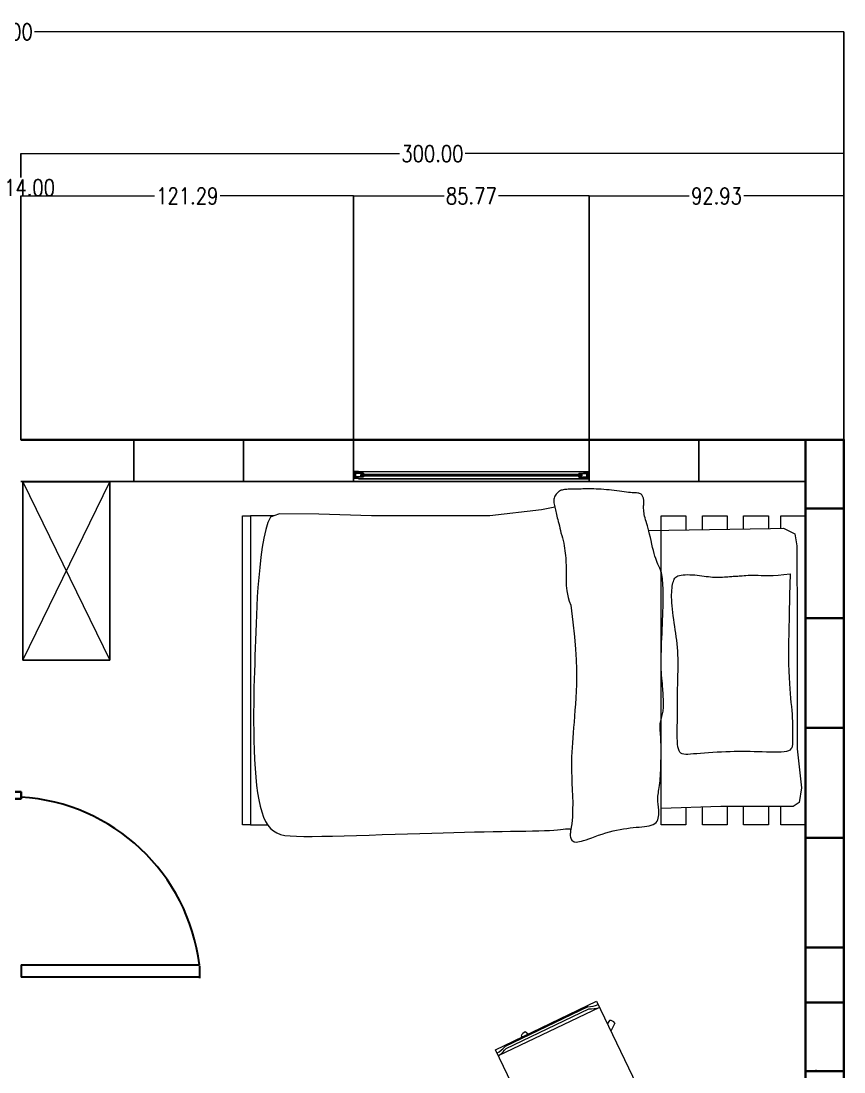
# Model space of a CAD drawing. Header units: millimetres. Extents: x -1436 to 15913, y -5994 to 7579.
# Drawn here: x 3141 to 6140, y 3750 to 7579 of the extents above; entities that cross this region are included whole.
import ezdxf

# ---------------------------------------------------------------- set-up
doc = ezdxf.new("R2010")
doc.units = ezdxf.units.MM
for name, color, linetype, lineweight in [('A-ANNO-DIMS', 3, 'Continuous', 13), ('A-DOOR-FULL', 4, 'Continuous', 30), ('A-FLOR-PATT', 8, 'Continuous', 18), ('A-FURN', 253, 'Continuous', 15), ('A-FURN-', 253, 'Continuous', 15), ('A-GLAZ-FULL', 4, 'Continuous', 25), ('A-WALL-FULL', 7, 'Continuous', 35)]:
    doc.layers.add(name, color=color, linetype=linetype, lineweight=lineweight)
doc.layers.add('IKE120036-t1', color=253, linetype='Continuous')
doc.styles.add('E-ROMANS', font='romans.shx', dxfattribs={"width": 0.8})
doc.dimstyles.new('E-0050_TICK_12', dxfattribs={"dimscale": 0.001, "dimtxt": 60005, "dimasz": 60, "dimexe": 30, "dimexo": 20, "dimgap": 30, "dimtad": 0, "dimlfac": 0.1, "dimzin": 0, "dimdsep": 46, "dimtxsty": 'E-ROMANS', "dimblk": 'OBLIQUE', "dimcen": 30, "dimclrd": 256, "dimclre": 256, "dimclrt": 256, "dimadec": 0, "dimazin": 0, "dimtfac": 1, "dimtmove": 1, "dimatfit": 3, "dimldrblk": 'OPEN90', "dimfxl": 1, "dimtfill": 1, "dimtolj": 1, "dimtzin": 0, "dimlwd": -1, "dimarcsym": 0})

# ---------------------------------------------------------------- blocks, each defined once
blk = doc.blocks.new('A$C7EA53CC2')
for p, q in [((-114.5, 54.1), (-83.4, 53.6)), ((-83.3, 63.9), (-114.3, 64.4))]:
    blk.add_line(p, q)
blk.add_lwpolyline([(-84, -37.6), (-82.5, 175.7), (102.4, 174.7), (101.2, -38.7, -0.231255), (93.9, -53.4, -0.140847), (79.9, -58.9), (-59.9, -58.4, -0.165877), (-76.4, -52.7, -0.224933), (-84, -37.6, -0.224933)], format="xyb")
for points in [[(85.6, 172.8), (-65.7, 173.8)], [(-34.1, 177.8), (-34.1, 177.8), (-33, 175.4)], [(-22.5, 175.4), (-25.1, 181)], [(102.4, 163.2), (-82.6, 164.9)], [(-65.8, 170), (85.5, 169)], [(114.1, 128.9), (102.1, 119.6)], [(102.2, 132.8), (108.1, 136.5)], [(107.1, -19.5), (107.1, -19.5), (101.3, -15.7)], [(101.4, -2.2), (113.9, -11.1)]]:
    blk.add_lwpolyline(points)
for centre, radius, start, end in [((-85, 216.9), 47.2, 272.9497, 294.0654), ((-24.8, 166.2), 14.8, 91.1954, 128.6184), ((-88.7, 215), 50.5, 276.8303, 296.9938), ((110.2, 213.7), 51.1, 241.1485, 261.225), ((102.1, 204.1), 35.4, 242.1906, 270.4971), ((103.7, 127), 10.5, 10.7335, 65.5905), ((-106.5, 59.1), 9.44, 145.8855, 212.1145), ((103.6, -9.7), 10.4, 289.4092, 352.2561)]:
    blk.add_arc(centre, radius, start, end)
blk = doc.blocks.new('族几何图形组合_3698-Ref_ Level')
at = {"layer": 'IKE120036-t1'}
for p, q in [((-400, 140), (-400, -250)), ((-400, 140), (400, 140)), ((400, 140), (400, -250)), ((400, -250), (-400, -250))]:
    blk.add_line(p, q, dxfattribs=at)
blk = doc.blocks.new('A$C08E13F05')
at = {"layer": 'A-FURN', "color": 253}
for p, q in [((-49.82, 50.6), (-49.82, 41.47)), ((71.18, 41.47), (71.18, 48.24))]:
    blk.add_line(p, q, dxfattribs=at)
for points in [[(-44.94, 249.01), (-49.82, 249.01), (-49.82, 258.71), (71.18, 258.71), (71.18, 249.01), (63.93, 249.01)], [(-44.15, 197.3), (-44.82, 245.04), (-44.97, 250.14), (-42.83, 254.49), (-38.11, 255.37), (-6.25, 255.48), (41.34, 255.48), (56.68, 257.09), (62.32, 256.29), (63.93, 253.87), (63.93, 249.01), (63.93, 225.59), (64.68, 202.17)], [(-27.13, 252.76), (-18.63, 252.51), (-10.99, 252.32), (-4.68, 252.18), (0.48, 252.11), (4.69, 252.09), (8.14, 252.11), (11.01, 252.17), (13.49, 252.27), (15.75, 252.4), (17.83, 252.54), (19.75, 252.7), (21.55, 252.86), (23.23, 253.03), (24.83, 253.18), (26.36, 253.32), (27.84, 253.44), (29.3, 253.52), (30.73, 253.58), (32.12, 253.62), (33.44, 253.64), (34.71, 253.64), (35.89, 253.64), (36.99, 253.63), (37.99, 253.61), (38.88, 253.6), (39.67, 253.56), (40.35, 253.47), (40.94, 253.3), (41.43, 253.03), (41.83, 252.62), (42.15, 252.05), (42.39, 251.3), (42.56, 250.34), (42.66, 249.19), (42.71, 247.9), (42.71, 246.48), (42.69, 244.97), (42.64, 243.39), (42.58, 241.79), (42.53, 240.19), (42.48, 238.61), (42.45, 237.05), (42.44, 235.5), (42.43, 233.96), (42.44, 232.4), (42.47, 230.82), (42.51, 229.22), (42.57, 227.57), (42.65, 225.88), (42.74, 224.17), (42.84, 222.46), (42.94, 220.78), (43.06, 219.16), (43.17, 217.61), (43.28, 216.17), (43.38, 214.86), (43.47, 213.71), (43.54, 212.7), (43.55, 211.83), (43.49, 211.09), (43.35, 210.47), (43.08, 209.96), (42.69, 209.54), (42.14, 209.21), (41.42, 208.96), (40.54, 208.77), (39.51, 208.64), (38.33, 208.56), (37.03, 208.52), (35.61, 208.51), (34.09, 208.51), (32.47, 208.52), (30.76, 208.53), (28.99, 208.53), (27.17, 208.54), (25.31, 208.55), (23.44, 208.57), (21.55, 208.59), (19.68, 208.62), (17.83, 208.65), (16.02, 208.7), (14.25, 208.74), (12.53, 208.79), (10.85, 208.83), (9.21, 208.86), (7.61, 208.86), (6.06, 208.84), (4.55, 208.79), (3.08, 208.7), (1.65, 208.59), (0.24, 208.44), (-1.13, 208.27), (-2.5, 208.09), (-3.85, 207.9), (-5.2, 207.69), (-6.56, 207.49), (-7.92, 207.29), (-9.28, 207.1), (-10.64, 206.92), (-11.97, 206.76), (-13.28, 206.61), (-14.54, 206.49), (-15.75, 206.4), (-16.9, 206.33), (-17.97, 206.3), (-18.97, 206.3), (-19.91, 206.33), (-20.77, 206.39), (-21.57, 206.47), (-22.31, 206.57), (-22.98, 206.69), (-23.59, 206.82), (-24.14, 206.97), (-24.64, 207.14), (-25.07, 207.35), (-25.46, 207.61), (-25.79, 207.93), (-26.07, 208.31), (-26.31, 208.79), (-26.49, 209.35), (-26.63, 210.02), (-26.72, 210.78), (-26.78, 211.62), (-26.8, 212.51), (-26.79, 213.44), (-26.75, 214.39), (-26.68, 215.35), (-26.59, 216.3), (-26.49, 217.23), (-26.37, 218.13), (-26.25, 219.01), (-26.13, 219.87), (-26.02, 220.72), (-25.92, 221.55), (-25.84, 222.36), (-25.78, 223.17), (-25.76, 223.97), (-25.76, 224.76), (-25.79, 225.53), (-25.83, 226.27), (-25.89, 226.99), (-25.94, 227.66), (-26, 228.3), (-26.05, 228.89), (-26.09, 229.42), (-26.13, 229.91), (-26.15, 230.38), (-26.18, 230.83), (-26.2, 231.28), (-26.22, 231.74), (-26.25, 232.23), (-26.29, 232.76), (-26.34, 233.33), (-26.39, 233.97), (-26.44, 234.66), (-26.49, 235.4), (-26.54, 236.22), (-26.57, 237.1), (-26.58, 238.05), (-26.57, 239.07), (-26.54, 240.17), (-26.5, 241.38), (-26.47, 242.74), (-26.47, 244.26), (-26.52, 245.99), (-26.63, 247.97), (-26.83, 250.21), (-27.13, 252.76)], [(-44.67, 234.48), (-49.82, 234.48), (-49.82, 244.18), (-44.8, 244.18)], [(63.93, 244.18), (71.18, 244.18), (71.18, 234.48), (63.93, 234.48)], [(-44.45, 218.34), (-49.82, 218.34), (-49.82, 228.04), (-44.58, 228.04)], [(63.93, 228.04), (71.18, 228.04), (71.18, 218.34), (64.16, 218.34)], [(64.37, 211.87), (71.18, 211.87), (71.18, 202.17), (-49.82, 202.17), (-49.82, 211.87), (-44.36, 211.87)], [(-49.82, 50.6), (-49.29, 49.26), (-47.17, 48.26), (-44.42, 47.39), (-41.15, 46.64), (-37.51, 46.01), (-33.62, 45.47), (-29.62, 45.01), (-25.64, 44.64), (-21.78, 44.33), (-18.07, 44.08), (-14.49, 43.87), (-11.02, 43.71), (-7.65, 43.57), (-4.38, 43.46), (-1.18, 43.36), (1.95, 43.26), (5.03, 43.16), (8.08, 43.05), (11.13, 42.95), (14.2, 42.85), (17.31, 42.77), (20.51, 42.7), (23.8, 42.65), (27.21, 42.62), (30.76, 42.63), (34.41, 42.66), (38.12, 42.73), (41.82, 42.85), (45.48, 43.01), (49.04, 43.22), (52.45, 43.49), (55.66, 43.82), (58.64, 44.21), (61.37, 44.67), (63.85, 45.21), (66.08, 45.83), (68.07, 46.54), (69.81, 47.34), (71.29, 48.24), (72.52, 49.25), (73.51, 50.37), (74.27, 51.66), (74.84, 53.15), (75.23, 54.91), (75.48, 56.98), (75.61, 59.41), (75.66, 62.25), (75.64, 65.55), (75.59, 69.34), (75.5, 73.56), (75.39, 78.11), (75.26, 82.92), (75.12, 87.89), (74.96, 92.94), (74.81, 97.99), (74.66, 102.94), (74.51, 107.73), (74.37, 112.35), (74.24, 116.79), (74.12, 121.06), (74.01, 125.16), (73.91, 129.09), (73.83, 132.86), (73.75, 136.47), (73.7, 139.91), (73.65, 143.18), (73.61, 146.26), (73.56, 149.15), (73.52, 151.82), (73.46, 154.27), (73.39, 156.48), (73.3, 158.44), (73.19, 160.14), (73.06, 161.6), (72.94, 162.83), (72.82, 163.85), (72.72, 164.69), (72.65, 165.35), (72.63, 165.86), (72.65, 166.23), (72.73, 166.49), (72.88, 166.65), (73.07, 166.74), (73.31, 166.76), (73.59, 166.74), (73.92, 166.69), (74.27, 166.64), (74.65, 166.6), (75.06, 166.59), (75.48, 166.62), (75.89, 166.68), (76.3, 166.79), (76.68, 166.94), (77.02, 167.13), (77.32, 167.38), (77.55, 167.68), (77.72, 168.03), (77.81, 168.46), (77.84, 168.95), (77.79, 169.52), (77.68, 170.19), (77.5, 170.95), (77.25, 171.81), (76.94, 172.78), (76.57, 173.87), (76.15, 175.07), (75.69, 176.34), (75.22, 177.69), (74.75, 179.08), (74.29, 180.49), (73.86, 181.92), (73.48, 183.35), (73.16, 184.75), (72.89, 186.12), (72.67, 187.46), (72.49, 188.77), (72.33, 190.03), (72.21, 191.26), (72.09, 192.44), (71.99, 193.58), (71.89, 194.66), (71.77, 195.69), (71.64, 196.65), (71.47, 197.54), (71.25, 198.34), (70.98, 199.05), (70.65, 199.67), (70.24, 200.18), (69.74, 200.58), (69.17, 200.88), (68.54, 201.09), (67.88, 201.22), (67.19, 201.3), (66.49, 201.32), (65.79, 201.3), (65.12, 201.26), (64.48, 201.2), (63.88, 201.14), (63.3, 201.08), (62.73, 201.02), (62.18, 200.96), (61.62, 200.93), (61.07, 200.91), (60.5, 200.92), (59.91, 200.96), (59.3, 201.03), (58.65, 201.12), (57.98, 201.22), (57.26, 201.33), (56.51, 201.44), (55.71, 201.56), (54.85, 201.66), (53.94, 201.76), (52.97, 201.84), (51.96, 201.91), (50.89, 201.97), (49.78, 202.02), (48.62, 202.07), (47.42, 202.1), (46.19, 202.13), (44.92, 202.15), (43.63, 202.16), (42.34, 202.17), (41.08, 202.16), (39.85, 202.15), (38.69, 202.13), (37.6, 202.09), (36.61, 202.05), (35.73, 201.99), (34.96, 201.93), (34.27, 201.87), (33.64, 201.82), (33.07, 201.78), (32.53, 201.77), (32.01, 201.77), (31.49, 201.82), (30.96, 201.9), (30.42, 202.01), (29.87, 202.14), (29.32, 202.29), (28.77, 202.44), (28.22, 202.6), (27.68, 202.74), (27.16, 202.86), (26.65, 202.96), (26.14, 203.03), (25.63, 203.08), (25.11, 203.11), (24.56, 203.12), (23.97, 203.12), (23.34, 203.11), (22.64, 203.09), (21.89, 203.06), (21.08, 203.02), (20.25, 202.98), (19.4, 202.94), (18.56, 202.89), (17.74, 202.84), (16.96, 202.78), (16.25, 202.73), (15.61, 202.66), (15.03, 202.6), (14.47, 202.54), (13.93, 202.48), (13.37, 202.43), (12.76, 202.38), (12.1, 202.33), (11.34, 202.29), (10.47, 202.26), (9.49, 202.24), (8.41, 202.23), (7.21, 202.23), (5.92, 202.24), (4.53, 202.26), (3.04, 202.29), (1.45, 202.33), (-0.22, 202.39), (-1.95, 202.46), (-3.73, 202.53), (-5.54, 202.6), (-7.33, 202.68), (-9.11, 202.75), (-10.83, 202.82), (-12.48, 202.88), (-14.03, 202.92), (-15.5, 202.96), (-16.88, 202.98), (-18.17, 202.99), (-19.39, 202.99), (-20.53, 202.97), (-21.6, 202.94), (-22.62, 202.89), (-23.57, 202.83), (-24.46, 202.76), (-25.3, 202.67), (-26.08, 202.56), (-26.82, 202.43), (-27.51, 202.28), (-28.15, 202.11), (-28.75, 201.92), (-29.3, 201.7), (-29.85, 201.47), (-30.39, 201.21), (-30.97, 200.94), (-31.59, 200.66), (-32.29, 200.37), (-33.09, 200.07), (-34.01, 199.77), (-35.07, 199.46), (-36.24, 199.16), (-37.49, 198.86), (-38.79, 198.56), (-40.11, 198.26), (-41.41, 197.97), (-42.66, 197.67), (-43.83, 197.39), (-44.9, 197.1), (-45.87, 196.83), (-46.75, 196.56), (-47.56, 196.32), (-48.31, 196.09), (-49.01, 195.89), (-49.67, 195.72), (-50.31, 195.58), (-50.93, 195.48), (-51.54, 195.4), (-52.12, 195.36), (-52.68, 195.34), (-53.2, 195.33), (-53.68, 195.34), (-54.13, 195.35), (-54.52, 195.37), (-54.86, 195.39), (-55.15, 195.4), (-55.41, 195.4), (-55.64, 195.4), (-55.86, 195.39), (-56.07, 195.37), (-56.29, 195.34), (-56.52, 195.29), (-56.77, 195.23), (-57.03, 195.15), (-57.3, 195.05), (-57.57, 194.92), (-57.82, 194.77), (-58.06, 194.58), (-58.27, 194.35), (-58.44, 194.09), (-58.57, 193.78), (-58.66, 193.43), (-58.73, 193.03), (-58.77, 192.57), (-58.81, 192.06), (-58.84, 191.49), (-58.88, 190.86), (-58.94, 190.17), (-59.02, 189.41), (-59.11, 188.59), (-59.22, 187.71), (-59.35, 186.79), (-59.47, 185.84), (-59.6, 184.85), (-59.73, 183.84), (-59.85, 182.81), (-59.96, 181.78), (-60.05, 180.75), (-60.14, 179.73), (-60.21, 178.72), (-60.27, 177.75), (-60.32, 176.8), (-60.35, 175.9), (-60.38, 175.05), (-60.39, 174.26), (-60.39, 173.52), (-60.38, 172.82), (-60.37, 172.15), (-60.35, 171.5), (-60.33, 170.87), (-60.31, 170.25), (-60.29, 169.62), (-60.28, 168.98), (-60.27, 168.33), (-60.25, 167.68), (-60.24, 167.05), (-60.22, 166.43), (-60.2, 165.84), (-60.17, 165.28), (-60.12, 164.76), (-60.07, 164.29), (-60, 163.86), (-59.92, 163.46), (-59.81, 163.1), (-59.68, 162.76), (-59.53, 162.45), (-59.34, 162.15), (-59.13, 161.86), (-58.89, 161.57), (-58.61, 161.3), (-58.3, 161.04), (-57.96, 160.81), (-57.59, 160.6), (-57.2, 160.43), (-56.78, 160.3), (-56.34, 160.21), (-55.88, 160.17), (-55.39, 160.18), (-54.89, 160.22), (-54.37, 160.3), (-53.83, 160.4), (-53.28, 160.52), (-52.72, 160.65), (-52.14, 160.79), (-51.56, 160.93), (-50.97, 161.07), (-50.35, 161.21), (-49.71, 161.37), (-49.04, 161.53), (-48.33, 161.7), (-47.58, 161.9), (-46.78, 162.11), (-45.93, 162.34), (-45.04, 162.58), (-44.11, 162.84), (-43.15, 162.97), (-42.17, 163.35), (-41.17, 163.59), (-40.16, 163.83), (-39.15, 164.04), (-38.15, 164.22), (-37.16, 164.38), (-36.18, 164.52), (-35.21, 164.64), (-34.25, 164.73), (-33.31, 164.81), (-32.38, 164.87), (-31.48, 164.92), (-30.59, 164.95), (-29.72, 164.97), (-28.86, 164.99), (-28, 165), (-27.14, 165), (-26.27, 165), (-25.39, 165), (-24.49, 165), (-23.56, 165.01), (-22.59, 165.04), (-21.55, 165.12), (-20.44, 165.25), (-19.22, 165.47), (-17.89, 165.79), (-16.43, 166.22), (-14.8, 166.79)], [(-14.8, 166.79), (-8.17, 167.63), (-2.48, 168.24), (2.39, 168.66), (6.57, 168.92), (10.17, 169.04), (13.33, 169.06), (16.18, 168.99), (18.83, 168.88), (21.39, 168.75), (23.87, 168.6), (26.29, 168.44), (28.62, 168.27), (30.88, 168.1), (33.05, 167.93), (35.13, 167.77), (37.12, 167.61), (39.03, 167.46), (40.88, 167.34), (42.7, 167.23), (44.52, 167.15), (46.38, 167.1), (48.3, 167.08), (50.33, 167.1), (52.5, 167.16), (54.81, 167.27), (57.27, 167.38), (59.84, 167.49), (62.5, 167.55), (65.22, 167.54), (67.96, 167.42), (70.72, 167.16), (73.45, 166.75)], [(-53.28, 160.52), (-52.24, 155.36), (-49.82, 135.17), (-49.82, 113.78), (-49.82, 88.74), (-50.44, 68.1), (-50.62, 52.82), (-49.82, 50.6)]]:
    blk.add_lwpolyline(points, dxfattribs=at)
blk.add_lwpolyline([(-49.82, 41.47), (71.18, 41.47), (71.18, 38.29), (-49.82, 38.29)], close=True, dxfattribs=at)
blk = doc.blocks.new('IKEA-Grankulla_Futon_Single_Bed-top')
at = {"layer": 'A-FURN', "color": 253}
blk.add_blockref('A$C08E13F05', (1.01, -151.17), dxfattribs=at)
blk = doc.blocks.new('_Oblique')
at = {"color": 0, "linetype": 'ByBlock', "lineweight": -2}
blk.add_line((-0.5, -0.5), (0.5, 0.5), dxfattribs=at)
blk = doc.blocks.new('*D23')
at = {"layer": 'A-ANNO-DIMS', "lineweight": -2, "transparency": 16777216}
for p, q in [((3140, 6053.5), (3140, 7096.3)), ((6140, 6053.5), (6140, 7096.3))]:
    blk.add_line(p, q, dxfattribs=at)
at = {"layer": 'A-ANNO-DIMS', "transparency": 16777216}
for p, q in [((3140, 7096.2), (4521.1, 7096.2)), ((6140, 7096.2), (4758.9, 7096.2))]:
    blk.add_line(p, q, dxfattribs=at)
at = {"layer": 'A-ANNO-DIMS', "transparency": 16777216, "xscale": 0.06, "yscale": 0.06, "zscale": 0.06, "rotation": 180}
blk.add_blockref('_Oblique', (3140, 7096.2), dxfattribs=at)
at = {"layer": 'A-ANNO-DIMS', "transparency": 16777216, "xscale": 0.06, "yscale": 0.06, "zscale": 0.06}
blk.add_blockref('_Oblique', (6140, 7096.2), dxfattribs=at)
at = {"layer": 'A-ANNO-DIMS', "transparency": 16777216, "insert": (4640, 7096.2), "char_height": 60.01, "attachment_point": 5, "style": 'E-ROMANS', "bg_fill": 3, "box_fill_scale": 1.1, "bg_fill_color": 256, "bg_fill_true_color": 13158600, "bg_fill_transparency": 0}
blk.add_mtext('\\A1;300.00', dxfattribs=at)
blk = doc.blocks.new('_Open90')
at = {"color": 0, "linetype": 'ByBlock', "lineweight": -2}
for p, q in [((0, 0), (-1, 0)), ((-0.5, 0.5), (0, 0)), ((0, 0), (-0.5, -0.5))]:
    blk.add_line(p, q, dxfattribs=at)
blk = doc.blocks.new('*D24')
at = {"layer": 'A-ANNO-DIMS', "lineweight": -2, "transparency": 16777216}
for p, q in [((0, 6053.5), (0, 7540)), ((6140, 6053.5), (6140, 7540))]:
    blk.add_line(p, q, dxfattribs=at)
at = {"layer": 'A-ANNO-DIMS', "transparency": 16777216}
for p, q in [((0, 7540), (2952.2, 7540)), ((6140, 7540), (3187.8, 7540))]:
    blk.add_line(p, q, dxfattribs=at)
at = {"layer": 'A-ANNO-DIMS', "transparency": 16777216, "xscale": 0.06, "yscale": 0.06, "zscale": 0.06, "rotation": 180}
blk.add_blockref('_Oblique', (0, 7540), dxfattribs=at)
at = {"layer": 'A-ANNO-DIMS', "transparency": 16777216, "xscale": 0.06, "yscale": 0.06, "zscale": 0.06}
blk.add_blockref('_Oblique', (6140, 7540), dxfattribs=at)
at = {"layer": 'A-ANNO-DIMS', "transparency": 16777216, "insert": (3070, 7540), "char_height": 60.01, "attachment_point": 5, "style": 'E-ROMANS', "bg_fill": 3, "box_fill_scale": 1.1, "bg_fill_color": 256, "bg_fill_true_color": 13158600, "bg_fill_transparency": 0}
blk.add_mtext('\\A1;614.00', dxfattribs=at)
blk = doc.blocks.new('*D25')
at = {"layer": 'A-ANNO-DIMS', "transparency": 16777216}
for p, q in [((3070, 6942.1), (3079, 6972.2)), ((3079, 6972.2), (3079.1, 6972.2)), ((3000, 6942.1), (3140, 6942.1))]:
    blk.add_line(p, q, dxfattribs=at)
at = {"layer": 'A-ANNO-DIMS', "lineweight": -2, "transparency": 16777216}
for p, q in [((3000, 6053.5), (3000, 6942.1)), ((3140, 6053.5), (3140, 6942.1))]:
    blk.add_line(p, q, dxfattribs=at)
at = {"layer": 'A-ANNO-DIMS', "transparency": 16777216, "xscale": 0.06, "yscale": 0.06, "zscale": 0.06, "rotation": 180}
blk.add_blockref('_Oblique', (3000, 6942.1), dxfattribs=at)
at = {"layer": 'A-ANNO-DIMS', "transparency": 16777216, "insert": (3171.7, 6972.2), "char_height": 60.01, "attachment_point": 5, "style": 'E-ROMANS', "bg_fill": 3, "box_fill_scale": 1.1, "bg_fill_color": 256, "bg_fill_true_color": 13158600, "bg_fill_transparency": 0}
blk.add_mtext('\\A1;14.00', dxfattribs=at)
at = {"layer": 'A-ANNO-DIMS', "transparency": 16777216, "xscale": 0.06, "yscale": 0.06, "zscale": 0.06}
blk.add_blockref('_Oblique', (3140, 6942.1), dxfattribs=at)
blk = doc.blocks.new('*D29')
at = {"layer": 'A-ANNO-DIMS', "lineweight": -2, "transparency": 16777216}
for p, q in [((4352.9, 6053.5), (4352.9, 6942.1)), ((5210.7, 6053.5), (5210.7, 6942.1))]:
    blk.add_line(p, q, dxfattribs=at)
at = {"layer": 'A-ANNO-DIMS', "transparency": 16777216}
for p, q in [((4352.9, 6942.1), (4685.8, 6942.1)), ((5210.7, 6942.1), (4877.8, 6942.1))]:
    blk.add_line(p, q, dxfattribs=at)
at = {"layer": 'A-ANNO-DIMS', "transparency": 16777216, "xscale": 0.06, "yscale": 0.06, "zscale": 0.06, "rotation": 180}
blk.add_blockref('_Oblique', (4352.9, 6942.1), dxfattribs=at)
at = {"layer": 'A-ANNO-DIMS', "transparency": 16777216, "xscale": 0.06, "yscale": 0.06, "zscale": 0.06}
blk.add_blockref('_Oblique', (5210.7, 6942.1), dxfattribs=at)
at = {"layer": 'A-ANNO-DIMS', "transparency": 16777216, "insert": (4781.8, 6942.1), "char_height": 60.01, "attachment_point": 5, "style": 'E-ROMANS', "bg_fill": 3, "box_fill_scale": 1.1, "bg_fill_color": 256, "bg_fill_true_color": 13158600, "bg_fill_transparency": 0}
blk.add_mtext('\\A1;85.77', dxfattribs=at)
blk = doc.blocks.new('*D42')
at = {"layer": 'A-ANNO-DIMS', "lineweight": -2, "transparency": 16777216}
for p, q in [((3140, 6053.5), (3140, 6942.1)), ((4352.9, 6053.5), (4352.9, 6942.1))]:
    blk.add_line(p, q, dxfattribs=at)
at = {"layer": 'A-ANNO-DIMS', "transparency": 16777216}
for p, q in [((3140, 6942.1), (3632.1, 6942.1)), ((4352.9, 6942.1), (3860.8, 6942.1))]:
    blk.add_line(p, q, dxfattribs=at)
at = {"layer": 'A-ANNO-DIMS', "transparency": 16777216, "xscale": 0.06, "yscale": 0.06, "zscale": 0.06, "rotation": 180}
blk.add_blockref('_Oblique', (3140, 6942.1), dxfattribs=at)
at = {"layer": 'A-ANNO-DIMS', "transparency": 16777216, "xscale": 0.06, "yscale": 0.06, "zscale": 0.06}
blk.add_blockref('_Oblique', (4352.9, 6942.1), dxfattribs=at)
at = {"layer": 'A-ANNO-DIMS', "transparency": 16777216, "insert": (3746.5, 6942.1), "char_height": 60.01, "attachment_point": 5, "style": 'E-ROMANS', "bg_fill": 3, "box_fill_scale": 1.1, "bg_fill_color": 256, "bg_fill_true_color": 13158600, "bg_fill_transparency": 0}
blk.add_mtext('\\A1;121.29', dxfattribs=at)
blk = doc.blocks.new('*D43')
at = {"layer": 'A-ANNO-DIMS', "lineweight": -2, "transparency": 16777216}
for p, q in [((5210.7, 6053.5), (5210.7, 6942.1)), ((6140, 6053.5), (6140, 6942.1))]:
    blk.add_line(p, q, dxfattribs=at)
at = {"layer": 'A-ANNO-DIMS', "transparency": 16777216}
for p, q in [((5210.7, 6942.1), (5579.3, 6942.1)), ((6140, 6942.1), (5771.4, 6942.1))]:
    blk.add_line(p, q, dxfattribs=at)
at = {"layer": 'A-ANNO-DIMS', "transparency": 16777216, "xscale": 0.06, "yscale": 0.06, "zscale": 0.06, "rotation": 180}
blk.add_blockref('_Oblique', (5210.7, 6942.1), dxfattribs=at)
at = {"layer": 'A-ANNO-DIMS', "transparency": 16777216, "xscale": 0.06, "yscale": 0.06, "zscale": 0.06}
blk.add_blockref('_Oblique', (6140, 6942.1), dxfattribs=at)
at = {"layer": 'A-ANNO-DIMS', "transparency": 16777216, "insert": (5675.3, 6942.1), "char_height": 60.01, "attachment_point": 5, "style": 'E-ROMANS', "bg_fill": 3, "box_fill_scale": 1.1, "bg_fill_color": 256, "bg_fill_true_color": 13158600, "bg_fill_transparency": 0}
blk.add_mtext('\\A1;92.93', dxfattribs=at)

msp = doc.modelspace()

# ---------------------------------------------------------------- hatches: boundary and pattern name
at = {"layer": 'A-FLOR-PATT'}
for points in [[(4353.337, 5937.894), (4353.337, 5911.644), (4370.003, 5911.644), (4370.003, 5914.144), (4355.837, 5914.144), (4355.837, 5935.394), (4370.003, 5935.394), (4370.003, 5937.894)], [(4370.003, 5935.394), (4370.003, 5937.894), (4353.337, 5937.894), (4353.337, 5911.644), (4370.003, 5911.644), (4370.003, 5914.144), (4355.837, 5914.144), (4355.837, 5935.394)], [(5209.894, 5937.356), (5209.894, 5911.106), (5193.227, 5911.106), (5193.227, 5913.606), (5207.394, 5913.606), (5207.394, 5934.856), (5193.227, 5934.856), (5193.227, 5937.356)], [(5201.302, 5934.856), (5201.302, 5937.356), (5209.947, 5937.356), (5209.947, 5911.106), (5201.302, 5911.106), (5201.302, 5913.606), (5207.447, 5913.606), (5207.447, 5934.856)]]:
    msp.add_hatch(color=256, dxfattribs=at).paths.add_polyline_path(points)

# ---------------------------------------------------------------- linework, layer by layer
for p, q in [((3551.898, 5901.722), (3551.898, 6053.5)), ((3951.898, 6053.5), (3951.898, 5901.477)), ((4352.923, 5901.521), (4352.923, 6053.5)), ((5210.671, 5901.477), (5210.671, 6053.5)), ((5611.006, 5901.468), (5611.006, 6053.5)), ((3140, 5901.477), (6000, 5901.477))]:
    msp.add_line(p, q)
at = {"layer": 'A-DOOR-FULL'}
for p, q in [((3140.5, 4140.428), (3140.5, 4095.428)), ((3140.5, 4140.428), (3790.5, 4140.428)), ((3790.5, 4137.428), (3790.5, 4092.428)), ((3790.5, 4095.428), (3140.5, 4095.428))]:
    msp.add_line(p, q, dxfattribs=at)
msp.add_arc((3099.331, 4056.386), 696.26, 6.932779, 86.610161, dxfattribs=at)
at = {"layer": 'A-FURN-'}
for p, q in [((3147.382, 5900.778), (3464.309, 5250.671)), ((3147.382, 5250.671), (3464.309, 5900.214))]:
    msp.add_line(p, q, dxfattribs=at)
at = {"layer": 'A-GLAZ-FULL'}
for p, q in [((4370.003, 5937.894), (4353.337, 5937.894)), ((4355.837, 5914.144), (4355.837, 5935.394)), ((4370.003, 5937.894), (5209.947, 5937.356)), ((4370.003, 5935.394), (4370.003, 5937.894)), ((5193.219, 5934.844), (5193.219, 5937.344)), ((5209.947, 5937.356), (5209.947, 5911.106)), ((4370.003, 5914.144), (4355.837, 5914.144)), ((4360.003, 5918.102), (4360.003, 5931.436)), ((4360.003, 5931.436), (4389.17, 5931.436)), ((4360.003, 5918.102), (4389.17, 5918.102)), ((4370.003, 5911.644), (4370.003, 5914.144)), ((4370.003, 5911.644), (5209.947, 5911.1)), ((4379.17, 5927.269), (5184.061, 5926.731)), ((4379.17, 5922.269), (4379.17, 5927.269)), ((4379.17, 5922.269), (5184.061, 5921.731)), ((4389.17, 5927.269), (4389.17, 5931.436)), ((4389.17, 5918.102), (4389.17, 5922.269)), ((5203.227, 5930.897), (5174.061, 5930.897)), ((5174.061, 5926.731), (5174.061, 5930.897)), ((5174.061, 5917.564), (5174.061, 5921.731)), ((5203.227, 5917.564), (5174.061, 5917.564)), ((5184.061, 5926.731), (5184.061, 5921.731)), ((5193.211, 5911.107), (5193.211, 5913.607)), ((5193.211, 5913.606), (5207.447, 5913.606)), ((5193.219, 5934.834), (5207.39, 5934.834)), ((5203.227, 5917.564), (5203.227, 5930.897)), ((5207.39, 5934.851), (5207.447, 5913.606))]:
    msp.add_line(p, q, dxfattribs=at)
at = {"layer": 'A-WALL-FULL'}
for p, q in [((6000, 6053.5), (3140, 6053.5)), ((6140, 6053.5), (6140, 5913.5)), ((6000, 5803.5), (6140, 5803.5)), ((6000, 5403.5), (6000, 5803.5)), ((6140, 5803.5), (6140, 5403.5)), ((6000, 5403.5), (6140, 5403.5)), ((6000, 5003.5), (6000, 5403.5)), ((6140, 5403.5), (6000, 5403.5)), ((6140, 5403.5), (6140, 5003.5)), ((6000, 5003.5), (6140, 5003.5)), ((6000, 4603.5), (6000, 5003.5)), ((6140, 5003.5), (6000, 5003.5)), ((6140, 5003.5), (6140, 4603.5)), ((6140, 4603.5), (6000, 4603.5)), ((6000, 4603.5), (6140, 4603.5)), ((6000, 4203.5), (6000, 4603.5)), ((6140, 4603.5), (6140, 4203.5)), ((6140, 4203.5), (6000, 4203.5)), ((6000, 4203.5), (6140, 4203.5)), ((6000, 4003.5), (6000, 4203.5)), ((6140, 4203.5), (6140, 4003.5)), ((6140, 4003.5), (6000, 4003.5)), ((6000, 3753.5), (6140, 3753.5)), ((6000, 3553.5), (6000, 3753.5)), ((6140, 3753.5), (6140, 3553.5))]:
    msp.add_line(p, q, dxfattribs=at)
for points in [[(6000, 6053.5), (6140, 6053.5), (6140, 5803.5), (6000, 5803.5)], [(6000, 4003.5), (6140, 4003.5), (6140, 3753.5), (6000, 3753.5)]]:
    msp.add_lwpolyline(points, close=True, dxfattribs=at)
msp.add_lwpolyline([(3095.5, 4770.428), (3095.5, 4770.428), (3140.5, 4770.428), (3140.5, 4745.428), (3095.5, 4745.428)], dxfattribs=at)
msp.add_point((6038, 3753.5), dxfattribs=at)

# ---------------------------------------------------------------- block references
at = {"xscale": 9.308867148786932, "yscale": 9.308867148786932, "zscale": 9.308867148786932, "rotation": 270}
msp.add_blockref('IKEA-Grankulla_Futon_Single_Bed-top', (4998.664, 5322.049), dxfattribs=at)
at = {"layer": 'A-FURN-'}
for name, p, xscale, yscale, zscale, rotation in [('族几何图形组合_3698-Ref_ Level', (3261.15, 5575.724), 0.8126335836075413, 0.8126335836075413, 0.8126335836075413, 90), ('A$C7EA53CC2', (5203.766, 3561.802), 2.21040465487035, 2.21040465487035, 2.21040465487035, 26.03118279432077)]:
    msp.add_blockref(name, p, dxfattribs=dict(at, xscale=xscale, yscale=yscale, zscale=zscale, rotation=rotation))

# ---------------------------------------------------------------- next in the draw order: dimensions: what is measured, and where the dimension line sits
at = {"layer": 'A-ANNO-DIMS'}
dim = msp.add_linear_dim(base=(6140, 7096.239), p1=(3140, 6053.5), p2=(6140, 6053.5), dimstyle='E-0050_TICK_12', dxfattribs=at)
dim.commit()
dim.dimension.update_dxf_attribs({"geometry": '*D23', "text_midpoint": (4640, 7096.239)})

# ---------------------------------------------------------------- next in the draw order: dimensions: what is measured, and where the dimension line sits
dim = msp.add_linear_dim(base=(6140, 7539.984), p1=(0, 6053.5), p2=(6140, 6053.5), dimstyle='E-0050_TICK_12', dxfattribs=at)
dim.commit()
dim.dimension.update_dxf_attribs({"geometry": '*D24', "text_midpoint": (3070, 7539.984)})

# ---------------------------------------------------------------- next in the draw order: dimensions: what is measured, and where the dimension line sits
for base, p1, p2, picture, middle in [((3140, 6942.107), (3000, 6053.5), (3140, 6053.5), '*D25', (3079.113, 6972.184)), ((5210.671, 6942.107), (4352.923, 6053.5), (5210.671, 6053.5), '*D29', (4781.797, 6942.107))]:
    dim = msp.add_linear_dim(base=base, p1=p1, p2=p2, dimstyle='E-0050_TICK_12', dxfattribs=at)
    dim.commit()
    dim.dimension.update_dxf_attribs({"geometry": picture, "text_midpoint": middle})

# ---------------------------------------------------------------- next in the draw order: dimensions: what is measured, and where the dimension line sits
for base, p1, p2, picture, middle in [((4352.923, 6942.107), (3140, 6053.5), (4352.923, 6053.5), '*D42', (3746.461, 6942.107)), ((6140, 6942.107), (5210.671, 6053.5), (6140, 6053.5), '*D43', (5675.336, 6942.107))]:
    dim = msp.add_linear_dim(base=base, p1=p1, p2=p2, dimstyle='E-0050_TICK_12', dxfattribs=at)
    dim.commit()
    dim.dimension.update_dxf_attribs({"geometry": picture, "text_midpoint": middle})

doc.saveas('drawing.dxf')
